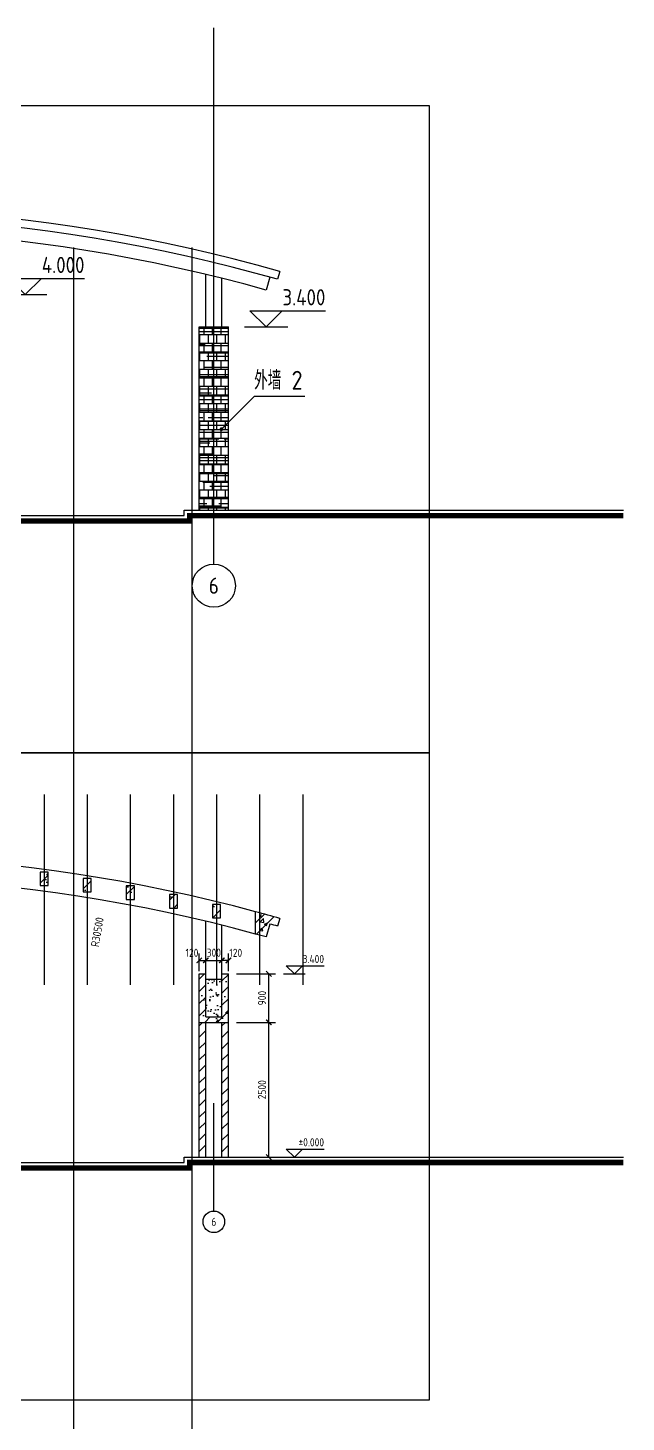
# Model space of a CAD drawing. Extents: x 105561 to 193510, y -55932 to 89115.
# Drawn here: x 143531 to 154632, y -12895 to 12969 of the extents above; entities that cross this region are included whole.
import ezdxf
from ezdxf.enums import TextEntityAlignment as Align

# ---------------------------------------------------------------- set-up
doc = ezdxf.new("R2010")
doc.units = 0
doc.header["$LTSCALE"] = 10
doc.header["$MEASUREMENT"] = 0
doc.header["$PDMODE"] = 3
doc.linetypes.add('CENTER2', pattern=[1.125, 0.75, -0.125, 0.125, -0.125])
doc.layers.get('0').update_dxf_attribs({"linetype": 'CONTINUOUS'})
doc.layers.get('DEFPOINTS').update_dxf_attribs({"linetype": 'CONTINUOUS'})
for name, color, linetype in [('填充', 8, 'CONTINUOUS'), ('文字', 1, 'CONTINUOUS'), ('标注', 7, 'CONTINUOUS'), ('结构', 5, 'CONTINUOUS'), ('轴线', 6, 'CENTER2'), ('辅助', 2, 'CONTINUOUS'), ('辅助2', 1, 'CONTINUOUS'), ('门窗楼梯', 7, 'CONTINUOUS')]:
    doc.layers.add(name, color=color, linetype=linetype)
doc.styles.add('GB', font='gbenor.shx', dxfattribs={"bigfont": 'gbcbig.shx'})
doc.dimstyles.new('50', dxfattribs={"dimscale": 50, "dimtxt": 3, "dimasz": 2, "dimexe": 2.5, "dimexo": 3, "dimgap": 1, "dimtad": 1, "dimdec": 0, "dimzin": 12, "dimtxsty": 'GB', "dimblk1": 'ARCHTICK', "dimblk2": 'ARCHTICK', "dimsah": 1, "dimcen": 1, "dimclrd": 256, "dimclre": 256, "dimazin": 3, "dimtfac": 1, "dimtmove": 0, "dimatfit": 3, "dimtolj": 1})
pattern_1 = [(45, (147840.77, -3775.67), (-113.137, 113.137), []), (50, (147840.77, -3775.67), (573.81, -50.2), [60, -660]), (355, (147840.8, -3775.67), (-111, 601.75), [48, -528]), (100.45, (147888.6, -3779.85), (462.81, 551.55), [50.99, -560.91]), (46.184, (147840.8, -3615.7), (853.8, -132.42), [90, -990]), (96.636, (147911.9, -3626.7), (747.73, 779.3), [76.5, -841.37]), (351.184, (147840.8, -3615.7), (747.73, 779.3), [72, -792]), (21, (147920.77, -3655.67), (477.53, -322.1), [60, -660]), (326, (147920.8, -3655.67), (194.65, 580.12), [48, -528]), (71.45, (147960.56, -3682.5), (672.18, 258.02), [50.99, -560.91]), (37.5, (147840.77, -3775.67), (9.728, 266.315), [0, -521.6, 0, -536, 0, -530]), (7.5, (147840.77, -3775.67), (210.456, 315.53), [0, -305.6, 0, -509.6, 0, -202]), (327.5, (147662.37, -3775.67), (427.058, -18.044), [0, -200, 0, -624, 0, -828]), (317.5, (147582.37, -3775.67), (466.55, 80.084), [0, -260, 0, -414.4, 0, -588])]

# ---------------------------------------------------------------- blocks, each defined once
blk = doc.blocks.new('肋-砼')
at = {"layer": '填充'}
h = blk.add_hatch(dxfattribs=at)
h.set_pattern_fill('钢筋混凝土,_O', color=256, scale=80)
h.set_pattern_definition([(45, (22.47, -229.48), (-113.14, 113.14), []), (50, (22.47, -229.48), (573.8, -50.2), [60, -660]), (355, (22.47, -229.5), (-111, 601.75), [48, -528]), (100.45, (70.3, -233.66), (462.8, 551.55), [51, -560.9]), (46.18, (22.5, -69.5), (853.8, -132.4), [90, -990]), (96.64, (93.6, -80.5), (747.7, 779.3), [76.5, -841.37]), (351.18, (22.5, -69.5), (747.7, 779.3), [72, -792]), (21, (102.47, -109.48), (477.53, -322.1), [60, -660]), (326, (102.47, -109.5), (194.65, 580.1), [48, -528]), (71.45, (142.26, -136.3), (672.2, 258), [51, -560.9]), (37.5, (22.47, -229.48), (9.73, 266.32), [0, -521.6, 0, -536, 0, -530]), (7.5, (22.47, -229.48), (210.46, 315.53), [0, -305.6, 0, -509.6, 0, -202]), (327.5, (-155.93, -229.48), (427.06, -18.04), [0, -200, 0, -624, 0, -828]), (317.5, (-235.93, -229.48), (466.55, 80.1), [0, -260, 0, -414.4, 0, -588])])
h.paths.add_polyline_path([(-75, -250), (75, -250), (75, 0), (-75, 0)])
at = {"layer": '结构'}
blk.add_lwpolyline([(-75, -250), (75, -250), (75, 0), (-75, 0)], close=True, dxfattribs=at)
blk = doc.blocks.new('轴')
blk.add_circle((0, 0), 4)
blk = doc.blocks.new('_ARCHTICK')
at = {"color": 0, "linetype": 'BYBLOCK', "const_width": 0.25}
blk.add_lwpolyline([(-0.5, -0.5), (0.5, 0.5)], dxfattribs=at)
blk = doc.blocks.new('*D207')
at = {"linetype": 'BYBLOCK'}
for p, q in [((147402, -5479), (148127, -5479)), ((148002, -7979), (148002, -5479)), ((147402, -7979), (148127, -7979))]:
    blk.add_line(p, q, dxfattribs=at)
at = {"layer": 'DEFPOINTS', "color": 0, "linetype": 'BYBLOCK'}
for p in [(147252, -5479), (148002, -5479), (147252, -7979)]:
    blk.add_point(p, dxfattribs=at)
at = {"linetype": 'BYBLOCK', "xscale": 100, "yscale": 100, "zscale": 100}
for p, rotation in [((148002, -5479), 90), ((148002, -7979), 270)]:
    blk.add_blockref('_ARCHTICK', p, dxfattribs=dict(at, rotation=rotation))
at = {"color": 0, "linetype": 'BYBLOCK', "insert": (147877, -6729), "char_height": 150, "attachment_point": 5, "rotation": 90, "style": 'GB'}
blk.add_mtext('\\A1;2500', dxfattribs=at)
blk = doc.blocks.new('*D208')
at = {"linetype": 'BYBLOCK'}
for p, q in [((147402, -4579), (148127, -4579)), ((148002, -5479), (148002, -4579)), ((147402, -5479), (148127, -5479))]:
    blk.add_line(p, q, dxfattribs=at)
at = {"layer": 'DEFPOINTS', "color": 0, "linetype": 'BYBLOCK'}
for p in [(147252, -4579), (148002, -4579), (147252, -5479)]:
    blk.add_point(p, dxfattribs=at)
at = {"linetype": 'BYBLOCK', "xscale": 100, "yscale": 100, "zscale": 100}
for p, rotation in [((148002, -4579), 90), ((148002, -5479), 270)]:
    blk.add_blockref('_ARCHTICK', p, dxfattribs=dict(at, rotation=rotation))
at = {"color": 0, "linetype": 'BYBLOCK', "insert": (147877, -5029), "char_height": 150, "attachment_point": 5, "rotation": 90, "style": 'GB'}
blk.add_mtext('\\A1;900', dxfattribs=at)
blk = doc.blocks.new('*D251')
at = {"linetype": 'BYBLOCK'}
for p, q in [((127932, -4529), (127932, -4204)), ((128052, -4329), (127932, -4329)), ((128052, -4529), (128052, -4204))]:
    blk.add_line(p, q, dxfattribs=at)
at = {"layer": 'DEFPOINTS', "color": 0, "linetype": 'BYBLOCK'}
for p in [(127932, -4329), (127932, -4679), (128052, -4679)]:
    blk.add_point(p, dxfattribs=at)
at = {"linetype": 'BYBLOCK', "xscale": 100, "yscale": 100, "zscale": 100}
for p, rotation in [((127932, -4329), 179.9999999999987), ((128052, -4329), 359.9999999999987)]:
    blk.add_blockref('_ARCHTICK', p, dxfattribs=dict(at, rotation=rotation))
at = {"color": 0, "linetype": 'BYBLOCK', "insert": (128189, -4189), "char_height": 150, "attachment_point": 5, "style": 'GB'}
blk.add_mtext('\\A1;120', dxfattribs=at)
blk = doc.blocks.new('*D250')
at = {"linetype": 'BYBLOCK'}
for p, q in [((127812, -4529), (127812, -4204)), ((127812, -4329), (127932, -4329)), ((127932, -4529), (127932, -4204))]:
    blk.add_line(p, q, dxfattribs=at)
at = {"layer": 'DEFPOINTS', "color": 0, "linetype": 'BYBLOCK'}
for p in [(127932, -4329), (127812, -4679), (127932, -4679)]:
    blk.add_point(p, dxfattribs=at)
at = {"linetype": 'BYBLOCK', "xscale": 100, "yscale": 100, "zscale": 100, "rotation": 180}
blk.add_blockref('_ARCHTICK', (127812, -4329), dxfattribs=at)
at = {"linetype": 'BYBLOCK', "xscale": 100, "yscale": 100, "zscale": 100}
blk.add_blockref('_ARCHTICK', (127932, -4329), dxfattribs=at)
at = {"color": 0, "linetype": 'BYBLOCK', "insert": (127676, -4189), "char_height": 150, "attachment_point": 5, "style": 'GB'}
blk.add_mtext('\\A1;120', dxfattribs=at)
blk = doc.blocks.new('*D252')
at = {"linetype": 'BYBLOCK'}
for p, q in [((146832, -4529), (146832, -4204)), ((146832, -4329), (147132, -4329)), ((147132, -4529), (147132, -4204))]:
    blk.add_line(p, q, dxfattribs=at)
at = {"layer": 'DEFPOINTS', "color": 0, "linetype": 'BYBLOCK'}
for p in [(147132, -4329), (146832, -4679), (147132, -4679)]:
    blk.add_point(p, dxfattribs=at)
at = {"linetype": 'BYBLOCK', "xscale": 100, "yscale": 100, "zscale": 100, "rotation": 180}
blk.add_blockref('_ARCHTICK', (146832, -4329), dxfattribs=at)
at = {"linetype": 'BYBLOCK', "xscale": 100, "yscale": 100, "zscale": 100}
blk.add_blockref('_ARCHTICK', (147132, -4329), dxfattribs=at)
at = {"color": 0, "linetype": 'BYBLOCK', "insert": (146982, -4187), "char_height": 150, "attachment_point": 5, "style": 'GB'}
blk.add_mtext('\\A1;300', dxfattribs=at)
blk = doc.blocks.new('标高')
blk.add_line((-4, 0), (4, 0))
blk.add_lwpolyline([(3, 3), (0, 0), (-3, 3), (11, 3)])
at = {"color": 0, "style": 'GB', "flags": 12}
blk.add_attdef('%%P0.000', text='', height=3, dxfattribs=at).set_placement((11, 5.5), align=Align.MIDDLE_RIGHT)

msp = doc.modelspace()

# ---------------------------------------------------------------- hatches: boundary and pattern name
at = {"layer": '填充'}
h = msp.add_hatch(dxfattribs=at)
h.set_pattern_fill('AR-B88', color=256, scale=20, style=0)
h.set_pattern_definition([(0, (0, 2000), (0, 160), []), (90, (0, 2000), (-80, 160), [160, -160])])
h.paths.add_polyline_path([(146712.2, 4021.1), (147252.2, 4021.1), (147252.2, 7421.1), (146712.2, 7421.1)])
h = msp.add_hatch(dxfattribs=at)
h.set_pattern_fill('AR-RROOF', color=256, scale=300, style=0)
h.set_pattern_definition([(0, (0, 2000), (660, 300), [4500, -600, 1500, -300]), (0, (399, 2150), (-300, 399), [900, -99, 1800, -225]), (0, (150, 2255), (1560, 201), [2400, -420, 1200, -300])])
h.paths.add_polyline_path([(146722.2, 4021.1), (147242.2, 4021.1), (147242.2, 7421.1), (146722.2, 7421.1)])
h = msp.add_hatch(dxfattribs=at)
h.set_pattern_fill('钢筋混凝土,_O', color=256, scale=80)
h.set_pattern_definition(pattern_1)
h.paths.add_polyline_path([(147757.2, -3840.9, -0.0016875), (147953, -3895.1), (148021.7, -3654.7, -0.0012356), (148166, -3695.5), (148207.2, -3551.3, 0.0038278), (147757.2, -3426.5)])
h = msp.add_hatch(dxfattribs=at)
h.set_pattern_fill('钢筋混凝土,_O', color=256, scale=80)
h.set_pattern_definition(pattern_1)
h.paths.add_polyline_path([(146832.2, -4578.9), (146712.2, -4578.9), (146712.2, -5478.9), (147252.2, -5478.9), (147252.2, -4578.9), (147132.2, -4578.9), (147132.2, -5378.9), (146832.2, -5378.9)])
h = msp.add_hatch(dxfattribs=at)
h.set_pattern_fill('AR-SAND', color=256, scale=100, style=0)
h.set_pattern_definition([(37.5, (132467.31, -950.55), (-6.2993, 192.6824), [0, -152, 0, -170, 0, -162.5]), (7.5, (132467.3, -950.55), (176.9777, 282.2146), [0, -82, 0, -137, 0, -52.5]), (327.5, (132344.3, -950.55), (311.4142, 0.5659), [0, -50, 0, -180, 0, -235]), (317.5, (132344.3, -950.55), (300.6127, 87.7676), [0, -25, 0, -118, 0, -135])])
h.paths.add_polyline_path([(147132.2, -4678.9), (146832.2, -4678.9), (146832.2, -5378.9), (147132.2, -5378.9)])
h = msp.add_hatch(dxfattribs=at)
h.set_pattern_fill('ANSI31,_O', color=256, scale=1200)
h.set_pattern_definition([(45, (147840.77, -3775.67), (-106.066, 106.066), [])])
h.paths.add_polyline_path([(146832.2, -5478.9), (146712.2, -5478.9), (146712.2, -7978.9), (146832.2, -7978.9)])
h.paths.add_polyline_path([(147132.2, -7978.9), (147252.2, -7978.9), (147252.2, -5478.9), (147132.2, -5478.9)])

# ---------------------------------------------------------------- linework, layer by layer
at = {"layer": '标注'}
msp.add_lwpolyline([(148673.1, 6132), (147730.9, 6132), (147111.4, 5512.4)], dxfattribs=at)
at = {"layer": '标注', "const_width": 35}
msp.add_lwpolyline([(147106.2, 5524.8, 1), (147141.2, 5524.8, 1)], format="xyb", close=True, dxfattribs=at)
at = {"layer": '标注'}
msp.add_lwpolyline([(145107.5, -2838.6, 0, 37.5, 0), (145081.5, -2986.3, 0, 0, 0), (144761.6, -4808.4, 0, 0, 0)], format="xyseb", dxfattribs=at)
at = {"layer": '结构'}
for p, q in [((147757.2, -3840.9), (147757.2, -3426.5)), ((148207.2, -3551.3), (148166, -3695.5)), ((148021.7, -3654.7), (147953, -3895.1)), ((146712.2, -7978.9), (146712.2, -4578.9)), ((146712.2, -4578.9), (146832.2, -4578.9)), ((146832.2, -5378.9), (146832.2, -4578.9)), ((147132.2, -5378.9), (147132.2, -4578.9)), ((147132.2, -4578.9), (147252.2, -4578.9)), ((147252.2, -7978.9), (147252.2, -4578.9)), ((146832.2, -5378.9), (147132.2, -5378.9)), ((146712.2, -5478.9), (147252.2, -5478.9)), ((146832.2, -7978.9), (146832.2, -5478.9)), ((147132.2, -7978.9), (147132.2, -5478.9))]:
    msp.add_line(p, q, dxfattribs=at)
for points in [[(148207.2, -3551.3, 0.0038278), (147757.2, -3426.5, 0.0038278)], [(147953, -3895.1, 0.0016875), (147757.2, -3840.9, 0.0016875)], [(148166, -3695.5, 0.0012356), (148021.7, -3654.7, 0.0012356)]]:
    msp.add_lwpolyline(points, format="xyb", dxfattribs=at)
at = {"layer": '轴线'}
for p, q in [((146982.2, 3021.1), (146982.2, 5021.1)), ((146982.2, -8978.9), (146982.2, -6978.9))]:
    msp.add_line(p, q, dxfattribs=at)
at = {"layer": '辅助'}
for p, q in [((146982.2, 3021.1), (146982.2, 12968.6)), ((144382.2, -28302.3), (144382.2, 8893.5)), ((146582.2, -38302.3), (146582.2, 8893.5))]:
    msp.add_line(p, q, dxfattribs=at)
for points in [[(124982.2, -478.9), (150982.2, -478.9), (150982.2, 11521.1), (124982.2, 11521.1)], [(124982.2, -12478.9), (150982.2, -12478.9), (150982.2, -478.9), (124982.2, -478.9)]]:
    msp.add_lwpolyline(points, close=True, dxfattribs=at)
at = {"layer": '辅助2'}
for p, q in [((143832.2, -1253.4), (143832.2, -4780.2)), ((144632.2, -1253.4), (144632.2, -4780.2)), ((145432.2, -1253.4), (145432.2, -4780.2)), ((146232.2, -1253.4), (146232.2, -4780.2)), ((147032.2, -1253.4), (147032.2, -4780.2)), ((147832.2, -1253.4), (147832.2, -4780.2)), ((148632.2, -1253.4), (148632.2, -4780.2))]:
    msp.add_line(p, q, dxfattribs=at)
at = {"layer": '门窗楼梯'}
for p, q in [((146832.2, 7421.1), (146832.2, 8395.8)), ((147132.2, 7421.1), (147132.2, 8322.5)), ((148021.7, 8345.3), (147953, 8104.9)), ((148207.2, 8448.7), (148166, 8304.5)), ((146712.2, 4021.1), (146712.2, 7421.1)), ((146712.2, 7421.1), (147252.2, 7421.1)), ((147252.2, 4021.1), (147252.2, 7421.1)), ((146832.2, -4578.9), (146832.2, -3604.2)), ((147132.2, -4578.9), (147132.2, -3677.5)), ((146832.2, -4678.9), (147132.2, -4678.9))]:
    msp.add_line(p, q, dxfattribs=at)
at = {"layer": '门窗楼梯', "const_width": 100}
for points in [[(121062.2, 3921.1), (129982.2, 3921.1), (129982.2, 3821.1), (137332.2, 3821.1), (137332.2, 3921.1), (142332.2, 3921.1), (142332.2, 3821.1), (146532.2, 3821.1), (146532.2, 3921.1), (154582.2, 3921.1)], [(121062.2, -8078.9), (129982.2, -8078.9), (129982.2, -8178.9), (137332.2, -8178.9), (137332.2, -8078.9), (142332.2, -8078.9), (142332.2, -8178.9), (146532.2, -8178.9), (146532.2, -8078.9), (154582.2, -8078.9)]]:
    msp.add_lwpolyline(points, dxfattribs=at)
at = {"layer": '门窗楼梯'}
for points in [[(121062.2, 4021.1), (130082.2, 4021.1), (130082.2, 3921.1), (137232.2, 3921.1), (137232.2, 4021.1), (142432.2, 4021.1), (142432.2, 3921.1), (146432.2, 3921.1), (146432.2, 4021.1), (154582.2, 4021.1)], [(121062.2, -7978.9), (130082.2, -7978.9), (130082.2, -8078.9), (137232.2, -8078.9), (137232.2, -7978.9), (142432.2, -7978.9), (142432.2, -8078.9), (146432.2, -8078.9), (146432.2, -7978.9), (154582.2, -7978.9)]]:
    msp.add_lwpolyline(points, dxfattribs=at)
for points in [[(147757.2, -3426.5, 0.1115017), (134332.2, -2878.9, -0.0661466), (126307.2, -3274.2)], [(147757.2, -3840.9, 0.1124073), (134404.3, -3272.4, -0.0658766), (126307.2, -3675.6)]]:
    msp.add_lwpolyline(points, format="xyb", dxfattribs=at)
for radius, start in [(30500, 74.06241), (30350, 74.06241), (30100, 74.34794)]:
    msp.add_arc((139832.2, -20878.9), radius, start, 100.38886, dxfattribs=at)

# ---------------------------------------------------------------- block references
at = {"layer": '标注', "color": 1}
for p, xscale, yscale, zscale, values in [((143482.2, 8021.1), 100, 100, 100, {'%%P0.000': '4.000'}), ((147952.2, 7421.1), 100, 100, 100, {'%%P0.000': '3.400'}), ((148477.2, -4578.9), 50, 50, 50, {'%%P0.000': '3.400'}), ((148477.2, -7978.9), 50, 50, 50, {'%%P0.000': '%%P0.000'})]:
    msp.add_blockref('标高', p, dxfattribs=dict(at, xscale=xscale, yscale=yscale, zscale=zscale)).add_auto_attribs(values)
ref = msp.add_blockref('轴', (146982.2, 2621.1), dxfattribs=dict(at, xscale=100, yscale=100, zscale=100))
ref.add_attrib('1', '6', dxfattribs={"layer": '0', "color": 0, "height": 300, "style": 'GB', "flags": 12}).set_placement((146982.2, 2621.1), align=Align.MIDDLE)
ref = msp.add_blockref('轴', (146982.2, -9178.9), dxfattribs=dict(at, xscale=50, yscale=50, zscale=50))
ref.add_attrib('1', '6', dxfattribs={"layer": '0', "color": 0, "height": 150, "style": 'GB', "flags": 12}).set_placement((146982.2, -9178.9), align=Align.MIDDLE)
at = {"layer": '门窗楼梯'}
for p in [(143832.2, -2692.3), (144632.2, -2809), (145432.2, -2947.4), (146232.2, -3107.9), (147032.2, -3290.9)]:
    msp.add_blockref('肋-砼', p, dxfattribs=at)

# ---------------------------------------------------------------- texts
at = {"layer": '文字', "style": 'GB'}
msp.add_text('外墙 2', height=350, dxfattribs=at).set_placement((147730.9, 6257))
msp.add_text('R30500', height=150, rotation=80.04006, dxfattribs=at).set_placement((144819.2, -3803.5), align=Align.MIDDLE)

# ---------------------------------------------------------------- dimensions: what is measured, and where the dimension line sits
at = {"layer": '标注', "color": 1}
for base, p1, p2, angle, picture, middle, set_off in [((146832.2, -4328.9), (146712.2, -4678.9), (146832.2, -4678.9), 0, '*D250', (146575.9, -4189.4), (18900, 0)), ((147132.2, -4328.9), (147252.2, -4678.9), (147132.2, -4678.9), 180, '*D251', (147388.6, -4189.4), (19200, 0))]:
    dim = msp.add_linear_dim(base=base, p1=p1, p2=p2, angle=angle, dimstyle='50', dxfattribs=at)
    dim.commit()
    dim.dimension.update_dxf_attribs({"geometry": picture, "text_midpoint": middle, "dimtype": 161, "insert": set_off})
dim = msp.add_linear_dim(base=(147132.2, -4328.9), p1=(146832.2, -4678.9), p2=(147132.2, -4678.9), angle=0, dimstyle='50', dxfattribs=at)
dim.commit()
dim.dimension.update_dxf_attribs({"geometry": '*D252', "text_midpoint": (146982.2, -4186.8), "dimtype": 161})
for p1, p2, picture, middle in [((147252.2, -5478.9), (147252.2, -4578.9), '*D208', (147877.2, -5028.9)), ((147252.2, -7978.9), (147252.2, -5478.9), '*D207', (147877.2, -6728.9))]:
    dim = msp.add_aligned_dim(p1=p1, p2=p2, distance=-750, dimstyle='50', dxfattribs=at)
    dim.commit()
    dim.dimension.update_dxf_attribs({"geometry": picture, "text_midpoint": middle})

doc.saveas('drawing.dxf')
